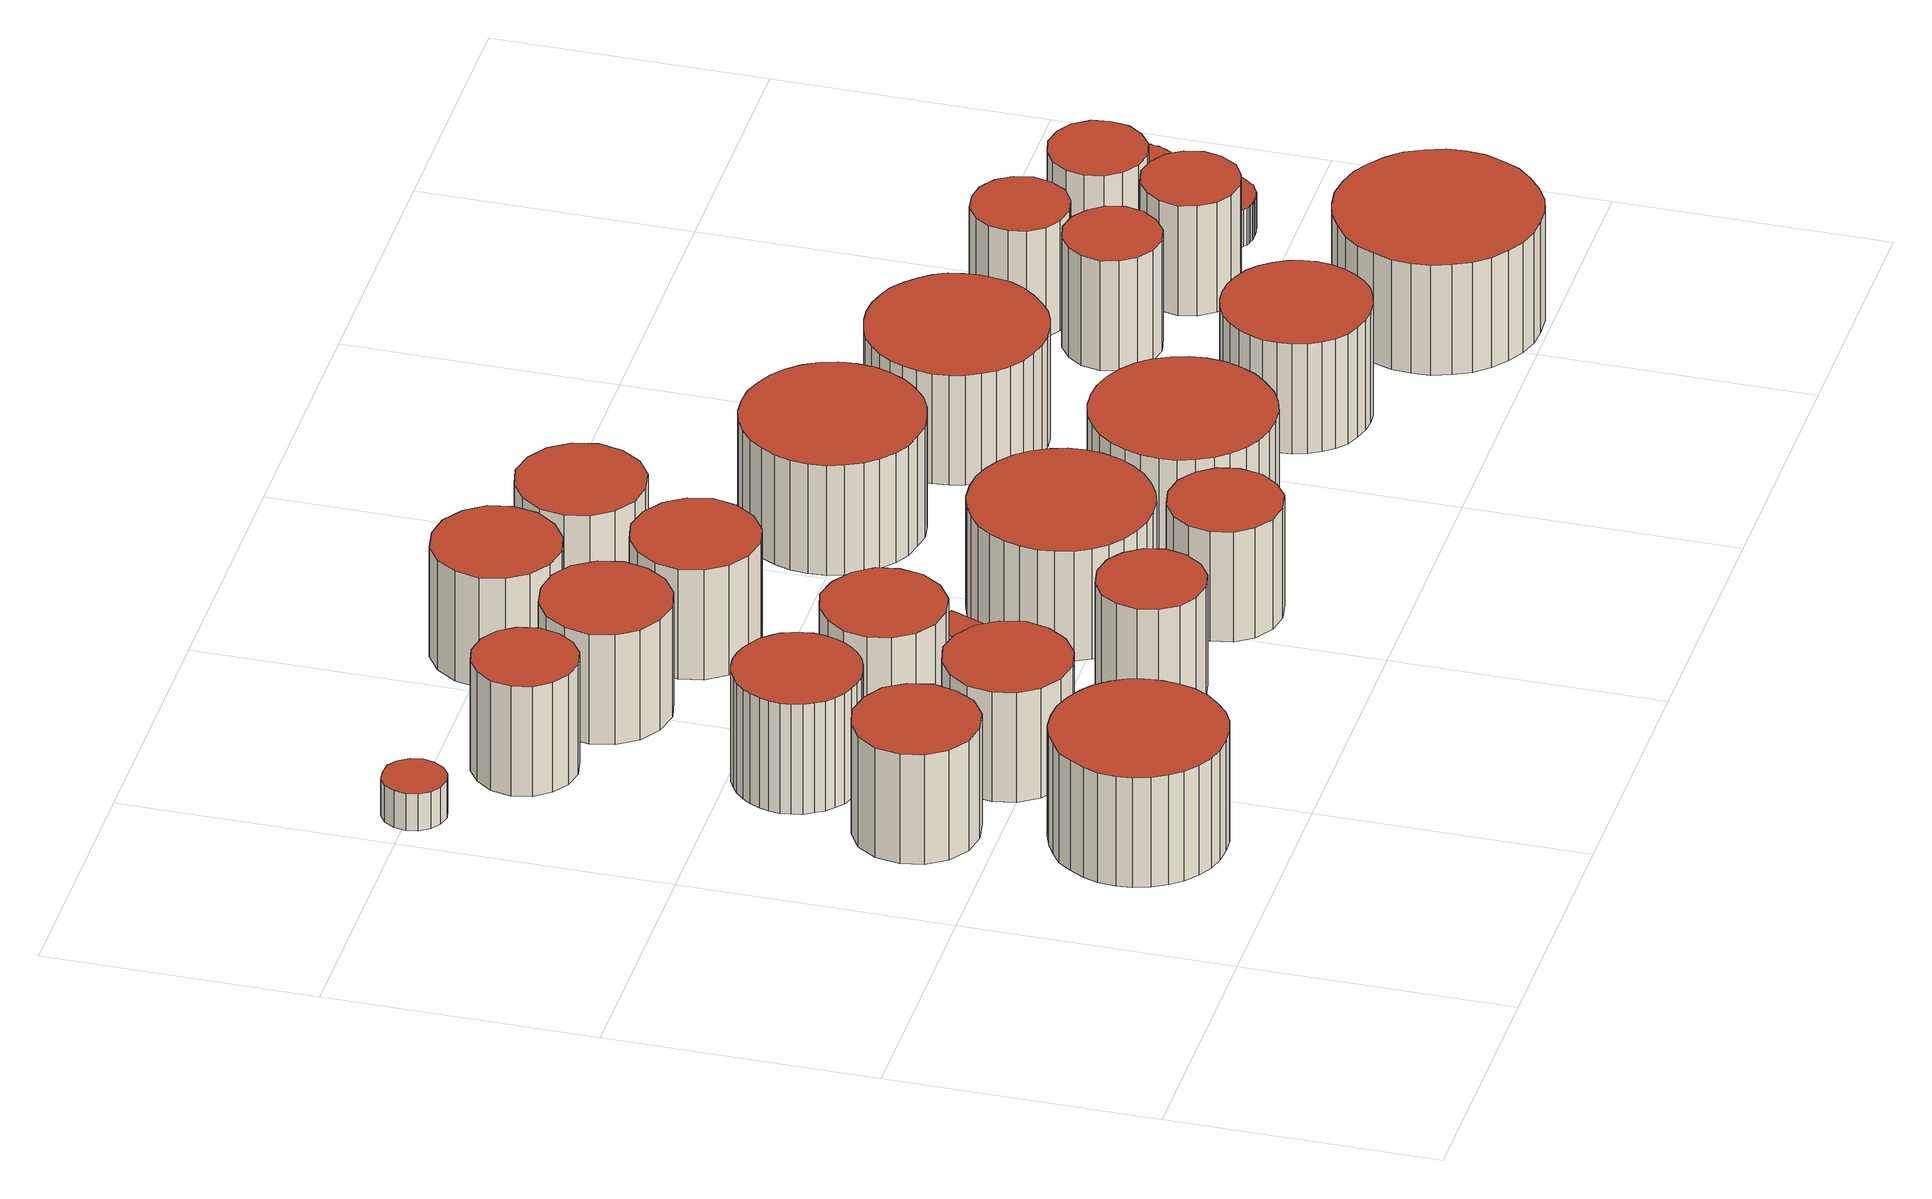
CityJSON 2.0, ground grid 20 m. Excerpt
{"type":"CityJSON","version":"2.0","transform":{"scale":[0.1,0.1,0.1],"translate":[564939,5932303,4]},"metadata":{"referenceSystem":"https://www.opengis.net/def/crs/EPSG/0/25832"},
"CityObjects":{
"building1":{"type":"Building","attributes":{"Gemeindeschluessel":"02000000","Geometrietyp2DReferenz":"3000","function":"51003_1205","roofType":"1000","measuredHeight":9},"geometry":[{"type":"MultiSurface","lod":"2","boundaries":[[[0,1,2,3,4,5,6,7,8,9,10,11,12,13,14,15,16,17,18,19,20,21,22,23,24,25,26,27,28,29,30,31]],[[32,33,34,35,36,37,38,39,40,41,42,43,44,45,46,47,48,49,50,51,52,53,54,55,56,57,58,59,60,61,62,63]],[[63,62,1,0]],[[62,61,2,1]],[[61,60,3,2]],[[60,59,4,3]],[[59,58,5,4]],[[58,57,6,5]],[[57,56,7,6]],[[56,55,8,7]],[[55,54,9,8]],[[54,53,10,9]],[[53,52,11,10]],[[52,51,12,11]],[[51,50,13,12]],[[50,49,14,13]],[[49,48,15,14]],[[48,47,16,15]],[[47,46,17,16]],[[46,45,18,17]],[[45,44,19,18]],[[44,43,20,19]],[[43,42,21,20]],[[42,41,22,21]],[[41,40,23,22]],[[40,39,24,23]],[[39,38,25,24]],[[38,37,26,25]],[[37,36,27,26]],[[36,35,28,27]],[[35,34,29,28]],[[34,33,30,29]],[[33,32,31,30]],[[32,63,0,31]]],"semantics":{"surfaces":[{"type":"GroundSurface"},{"type":"RoofSurface"},{"type":"WallSurface"}],"values":[0,1,2,2,2,2,2,2,2,2,2,2,2,2,2,2,2,2,2,2,2,2,2,2,2,2,2,2,2,2,2,2,2,2]}}]},
"building2":{"type":"Building","attributes":{"Gemeindeschluessel":"02000000","Geometrietyp2DReferenz":"3000","function":"51003_1205","roofType":"1000","measuredHeight":9},"geometry":[{"type":"MultiSurface","lod":"2","boundaries":[[[64,65,66,67,68,69,70,71,72,73,74,75,76,77,78,79]],[[80,81,82,83,84,85,86,87,88,89,90,91,92,93,94,95]],[[95,94,65,64]],[[94,93,66,65]],[[93,92,67,66]],[[92,91,68,67]],[[91,90,69,68]],[[90,89,70,69]],[[89,88,71,70]],[[88,87,72,71]],[[87,86,73,72]],[[86,85,74,73]],[[85,84,75,74]],[[84,83,76,75]],[[83,82,77,76]],[[82,81,78,77]],[[81,80,79,78]],[[80,95,64,79]]],"semantics":{"surfaces":[{"type":"GroundSurface"},{"type":"RoofSurface"},{"type":"WallSurface"}],"values":[0,1,2,2,2,2,2,2,2,2,2,2,2,2,2,2,2,2]}}]},
"building3":{"type":"Building","attributes":{"Gemeindeschluessel":"02000000","Geometrietyp2DReferenz":"3000","function":"51003_1205","roofType":"1000","measuredHeight":3},"geometry":[{"type":"MultiSurface","lod":"2","boundaries":[[[96,97,98,99,100,101,102,103,104,105,106,107,108,109,110,111]],[[112,113,114,115,116,117,118,119,120,121,122,123,124,125,126,127]],[[127,126,97,96]],[[126,125,98,97]],[[125,124,99,98]],[[124,123,100,99]],[[123,122,101,100]],[[122,121,102,101]],[[121,120,103,102]],[[120,119,104,103]],[[119,118,105,104]],[[118,117,106,105]],[[117,116,107,106]],[[116,115,108,107]],[[115,114,109,108]],[[114,113,110,109]],[[113,112,111,110]],[[112,127,96,111]]],"semantics":{"surfaces":[{"type":"GroundSurface"},{"type":"RoofSurface"},{"type":"WallSurface"}],"values":[0,1,2,2,2,2,2,2,2,2,2,2,2,2,2,2,2,2]}}]},
"building4":{"type":"Building","attributes":{"Gemeindeschluessel":"02000000","Geometrietyp2DReferenz":"3000","function":"51003_1205","roofType":"1000","measuredHeight":9},"geometry":[{"type":"MultiSurface","lod":"2","boundaries":[[[128,129,130,131,132,133,134,135,136,137,138,139,140,141,142,143,144,145,146,147,148,149,150,151,152,153,154,155,156,157,158,159,160,161,162,163]],[[164,165,166,167,168,169,170,171,172,173,174,175,176,177,178,179,180,181,182,183,184,185,186,187,188,189,190,191,192,193,194,195,196,197,198,199]],[[199,198,129,128]],[[198,197,130,129]],[[197,196,131,130]],[[196,195,132,131]],[[195,194,133,132]],[[194,193,134,133]],[[193,192,135,134]],[[192,191,136,135]],[[191,190,137,136]],[[190,189,138,137]],[[189,188,139,138]],[[188,187,140,139]],[[187,186,141,140]],[[186,185,142,141]],[[185,184,143,142]],[[184,183,144,143]],[[183,182,145,144]],[[182,181,146,145]],[[181,180,147,146]],[[180,179,148,147]],[[179,178,149,148]],[[178,177,150,149]],[[177,176,151,150]],[[176,175,152,151]],[[175,174,153,152]],[[174,173,154,153]],[[173,172,155,154]],[[172,171,156,155]],[[171,170,157,156]],[[170,169,158,157]],[[169,168,159,158]],[[168,167,160,159]],[[167,166,161,160]],[[166,165,162,161]],[[165,164,163,162]],[[164,199,128,163]]],"semantics":{"surfaces":[{"type":"GroundSurface"},{"type":"RoofSurface"},{"type":"WallSurface"}],"values":[0,1,2,2,2,2,2,2,2,2,2,2,2,2,2,2,2,2,2,2,2,2,2,2,2,2,2,2,2,2,2,2,2,2,2,2,2,2]}}]},
"building5":{"type":"Building","attributes":{"Gemeindeschluessel":"02000000","Geometrietyp2DReferenz":"3000","function":"51003_1205","roofType":"1000","measuredHeight":9},"geometry":[{"type":"MultiSurface","lod":"2","boundaries":[[[200,201,202,203,204,205,206,207,208,209,210,211,212,213,214,215]],[[216,217,218,219,220,221,222,223,224,225,226,227,228,229,230,231]],[[231,230,201,200]],[[230,229,202,201]],[[229,228,203,202]],[[228,227,204,203]],[[227,226,205,204]],[[226,225,206,205]],[[225,224,207,206]],[[224,223,208,207]],[[223,222,209,208]],[[222,221,210,209]],[[221,220,211,210]],[[220,219,212,211]],[[219,218,213,212]],[[218,217,214,213]],[[217,216,215,214]],[[216,231,200,215]]],"semantics":{"surfaces":[{"type":"GroundSurface"},{"type":"RoofSurface"},{"type":"WallSurface"}],"values":[0,1,2,2,2,2,2,2,2,2,2,2,2,2,2,2,2,2]}}]},
"building6":{"type":"Building","attributes":{"Gemeindeschluessel":"02000000","Geometrietyp2DReferenz":"3000","function":"51003_1205","roofType":"1000","measuredHeight":9},"geometry":[{"type":"MultiSurface","lod":"2","boundaries":[[[232,233,234,235,236,237,238,239,240,241,242,243,244,245,246,247]],[[248,249,250,251,252,253,254,255,256,257,258,259,260,261,262,263]],[[263,262,233,232]],[[262,261,234,233]],[[261,260,235,234]],[[260,259,236,235]],[[259,258,237,236]],[[258,257,238,237]],[[257,256,239,238]],[[256,255,240,239]],[[255,254,241,240]],[[254,253,242,241]],[[253,252,243,242]],[[252,251,244,243]],[[251,250,245,244]],[[250,249,246,245]],[[249,248,247,246]],[[248,263,232,247]]],"semantics":{"surfaces":[{"type":"GroundSurface"},{"type":"RoofSurface"},{"type":"WallSurface"}],"values":[0,1,2,2,2,2,2,2,2,2,2,2,2,2,2,2,2,2]}}]},
"building7":{"type":"Building","attributes":{"Gemeindeschluessel":"02000000","Geometrietyp2DReferenz":"3000","function":"51003_1205","roofType":"1000","measuredHeight":9},"geometry":[{"type":"MultiSurface","lod":"2","boundaries":[[[264,265,266,267,268,269,270,271,272,273,274,275,276,277,278,279]],[[280,281,282,283,284,285,286,287,288,289,290,291,292,293,294,295]],[[295,294,265,264]],[[294,293,266,265]],[[293,292,267,266]],[[292,291,268,267]],[[291,290,269,268]],[[290,289,270,269]],[[289,288,271,270]],[[288,287,272,271]],[[287,286,273,272]],[[286,285,274,273]],[[285,284,275,274]],[[284,283,276,275]],[[283,282,277,276]],[[282,281,278,277]],[[281,280,279,278]],[[280,295,264,279]]],"semantics":{"surfaces":[{"type":"GroundSurface"},{"type":"RoofSurface"},{"type":"WallSurface"}],"values":[0,1,2,2,2,2,2,2,2,2,2,2,2,2,2,2,2,2]}}]},
"building8":{"type":"Building","attributes":{"Gemeindeschluessel":"02000000","Geometrietyp2DReferenz":"3000","function":"51003_1205","roofType":"1000","measuredHeight":9},"geometry":[{"type":"MultiSurface","lod":"2","boundaries":[[[296,297,298,299,300,301,302,303,304,305,306,307,308,309,310,311]],[[312,313,314,315,316,317,318,319,320,321,322,323,324,325,326,327]],[[327,326,297,296]],[[326,325,298,297]],[[325,324,299,298]],[[324,323,300,299]],[[323,322,301,300]],[[322,321,302,301]],[[321,320,303,302]],[[320,319,304,303]],[[319,318,305,304]],[[318,317,306,305]],[[317,316,307,306]],[[316,315,308,307]],[[315,314,309,308]],[[314,313,310,309]],[[313,312,311,310]],[[312,327,296,311]]],"semantics":{"surfaces":[{"type":"GroundSurface"},{"type":"RoofSurface"},{"type":"WallSurface"}],"values":[0,1,2,2,2,2,2,2,2,2,2,2,2,2,2,2,2,2]}}]},
"building9":{"type":"Building","attributes":{"Gemeindeschluessel":"02000000","Geometrietyp2DReferenz":"3000","function":"51003_1205","roofType":"1000","measuredHeight":9},"geometry":[{"type":"MultiSurface","lod":"2","boundaries":[[[328,329,330,331,332,333,334,335,336,337,338,339,340,341,342,343]],[[344,345,346,347,348,349,350,351,352,353,354,355,356,357,358,359]],[[359,358,329,328]],[[358,357,330,329]],[[357,356,331,330]],[[356,355,332,331]],[[355,354,333,332]],[[354,353,334,333]],[[353,352,335,334]],[[352,351,336,335]],[[351,350,337,336]],[[350,349,338,337]],[[349,348,339,338]],[[348,347,340,339]],[[347,346,341,340]],[[346,345,342,341]],[[345,344,343,342]],[[344,359,328,343]]],"semantics":{"surfaces":[{"type":"GroundSurface"},{"type":"RoofSurface"},{"type":"WallSurface"}],"values":[0,1,2,2,2,2,2,2,2,2,2,2,2,2,2,2,2,2]}}]},
"building10":{"type":"Building","attributes":{"Gemeindeschluessel":"02000000","Geometrietyp2DReferenz":"3000","function":"31001_2100","roofType":"1000","measuredHeight":3,"storeysAboveGround":1},"geometry":[{"type":"MultiSurface","lod":"2","boundaries":[[[360,361,362,363]],[[364,365,366,367]],[[367,366,361,360]],[[366,365,362,361]],[[365,364,363,362]],[[364,367,360,363]]],"semantics":{"surfaces":[{"type":"GroundSurface"},{"type":"RoofSurface"},{"type":"WallSurface"}],"values":[0,1,2,2,2,2]}}]},
"building11":{"type":"Building","attributes":{"Gemeindeschluessel":"02000000","Geometrietyp2DReferenz":"3000","function":"51003_1205","roofType":"1000","measuredHeight":9},"geometry":[{"type":"MultiSurface","lod":"2","boundaries":[[[368,369,370,371,372,373,374,375,376,377,378,379,380,381,382,383]],[[384,385,386,387,388,389,390,391,392,393,394,395,396,397,398,399]],[[399,398,369,368]],[[398,397,370,369]],[[397,396,371,370]],[[396,395,372,371]],[[395,394,373,372]],[[394,393,374,373]],[[393,392,375,374]],[[392,391,376,375]],[[391,390,377,376]],[[390,389,378,377]],[[389,388,379,378]],[[388,387,380,379]],[[387,386,381,380]],[[386,385,382,381]],[[385,384,383,382]],[[384,399,368,383]]],"semantics":{"surfaces":[{"type":"GroundSurface"},{"type":"RoofSurface"},{"type":"WallSurface"}],"values":[0,1,2,2,2,2,2,2,2,2,2,2,2,2,2,2,2,2]}}]},
"building12":{"type":"Building","attributes":{"Gemeindeschluessel":"02000000","Geometrietyp2DReferenz":"3000","function":"51003_1205","roofType":"1000","measuredHeight":9},"geometry":[{"type":"MultiSurface","lod":"2","boundaries":[[[400,401,402,403,404,405,406,407,408,409,410,411,412,413,414,415]],[[416,417,418,419,420,421,422,423,424,425,426,427,428,429,430,431]],[[431,430,401,400]],[[430,429,402,401]],[[429,428,403,402]],[[428,427,404,403]],[[427,426,405,404]],[[426,425,406,405]],[[425,424,407,406]],[[424,423,408,407]],[[423,422,409,408]],[[422,421,410,409]],[[421,420,411,410]],[[420,419,412,411]],[[419,418,413,412]],[[418,417,414,413]],[[417,416,415,414]],[[416,431,400,415]]],"semantics":{"surfaces":[{"type":"GroundSurface"},{"type":"RoofSurface"},{"type":"WallSurface"}],"values":[0,1,2,2,2,2,2,2,2,2,2,2,2,2,2,2,2,2]}}]},
"building13":{"type":"Building","attributes":{"Gemeindeschluessel":"02000000","Geometrietyp2DReferenz":"3000","function":"51003_1205","roofType":"1000","measuredHeight":9},"geometry":[{"type":"MultiSurface","lod":"2","boundaries":[[[432,433,434,435,436,437,438,439,440,441,442,443,444,445,446,447]],[[448,449,450,451,452,453,454,455,456,457,458,459,460,461,462,463]],[[463,462,433,432]],[[462,461,434,433]],[[461,460,435,434]],[[460,459,436,435]],[[459,458,437,436]],[[458,457,438,437]],[[457,456,439,438]],[[456,455,440,439]],[[455,454,441,440]],[[454,453,442,441]],[[453,452,443,442]],[[452,451,444,443]],[[451,450,445,444]],[[450,449,446,445]],[[449,448,447,446]],[[448,463,432,447]]],"semantics":{"surfaces":[{"type":"GroundSurface"},{"type":"RoofSurface"},{"type":"WallSurface"}],"values":[0,1,2,2,2,2,2,2,2,2,2,2,2,2,2,2,2,2]}}]},
"building14":{"type":"Building","attributes":{"Gemeindeschluessel":"02000000","Geometrietyp2DReferenz":"3000","function":"51003_1205","roofType":"1000","measuredHeight":9},"geometry":[{"type":"MultiSurface","lod":"2","boundaries":[[[464,465,466,467,468,469,470,471,472,473,474,475,476,477,478,479,480,481,482,483,484,485,486,487,488,489,490,491,492,493,494,495]],[[496,497,498,499,500,501,502,503,504,505,506,507,508,509,510,511,512,513,514,515,516,517,518,519,520,521,522,523,524,525,526,527]],[[527,526,465,464]],[[526,525,466,465]],[[525,524,467,466]],[[524,523,468,467]],[[523,522,469,468]],[[522,521,470,469]],[[521,520,471,470]],[[520,519,472,471]],[[519,518,473,472]],[[518,517,474,473]],[[517,516,475,474]],[[516,515,476,475]],[[515,514,477,476]],[[514,513,478,477]],[[513,512,479,478]],[[512,511,480,479]],[[511,510,481,480]],[[510,509,482,481]],[[509,508,483,482]],[[508,507,484,483]],[[507,506,485,484]],[[506,505,486,485]],[[505,504,487,486]],[[504,503,488,487]],[[503,502,489,488]],[[502,501,490,489]],[[501,500,491,490]],[[500,499,492,491]],[[499,498,493,492]],[[498,497,494,493]],[[497,496,495,494]],[[496,527,464,495]]],"semantics":{"surfaces":[{"type":"GroundSurface"},{"type":"RoofSurface"},{"type":"WallSurface"}],"values":[0,1,2,2,2,2,2,2,2,2,2,2,2,2,2,2,2,2,2,2,2,2,2,2,2,2,2,2,2,2,2,2,2,2]}}]},
"building15":{"type":"Building","attributes":{"Gemeindeschluessel":"02000000","Geometrietyp2DReferenz":"3000","function":"51003_1205","roofType":"1000","measuredHeight":9},"geometry":[{"type":"MultiSurface","lod":"2","boundaries":[[[528,529,530,531,532,533,534,535,536,537,538,539,540,541,542,543]],[[544,545,546,547,548,549,550,551,552,553,554,555,556,557,558,559]],[[559,558,529,528]],[[558,557,530,529]],[[557,556,531,530]],[[556,555,532,531]],[[555,554,533,532]],[[554,553,534,533]],[[553,552,535,534]],[[552,551,536,535]],[[551,550,537,536]],[[550,549,538,537]],[[549,548,539,538]],[[548,547,540,539]],[[547,546,541,540]],[[546,545,542,541]],[[545,544,543,542]],[[544,559,528,543]]],"semantics":{"surfaces":[{"type":"GroundSurface"},{"type":"RoofSurface"},{"type":"WallSurface"}],"values":[0,1,2,2,2,2,2,2,2,2,2,2,2,2,2,2,2,2]}}]},
"building16":{"type":"Building","attributes":{"Gemeindeschluessel":"02000000","Geometrietyp2DReferenz":"3000","function":"51003_1205","roofType":"1000","measuredHeight":9},"geometry":[{"type":"MultiSurface","lod":"2","boundaries":[[[560,561,562,563,564,565,566,567,568,569,570,571,572,573,574,575,576,577,578,579,580,581,582,583,584,585,586,587,588,589,590,591]],[[592,593,594,595,596,597,598,599,600,601,602,603,604,605,606,607,608,609,610,611,612,613,614,615,616,617,618,619,620,621,622,623]],[[623,622,561,560]],[[622,621,562,561]],[[621,620,563,562]],[[620,619,564,563]],[[619,618,565,564]],[[618,617,566,565]],[[617,616,567,566]],[[616,615,568,567]],[[615,614,569,568]],[[614,613,570,569]],[[613,612,571,570]],[[612,611,572,571]],[[611,610,573,572]],[[610,609,574,573]],[[609,608,575,574]],[[608,607,576,575]],[[607,606,577,576]],[[606,605,578,577]],[[605,604,579,578]],[[604,603,580,579]],[[603,602,581,580]],[[602,601,582,581]],[[601,600,583,582]],[[600,599,584,583]],[[599,598,585,584]],[[598,597,586,585]],[[597,596,587,586]],[[596,595,588,587]],[[595,594,589,588]],[[594,593,590,589]],[[593,592,591,590]],[[592,623,560,591]]],"semantics":{"surfaces":[{"type":"GroundSurface"},{"type":"RoofSurface"},{"type":"WallSurface"}],"values":[0,1,2,2,2,2,2,2,2,2,2,2,2,2,2,2,2,2,2,2,2,2,2,2,2,2,2,2,2,2,2,2,2,2]}}]},
"building17":{"type":"Building","attributes":{"Gemeindeschluessel":"02000000","Geometrietyp2DReferenz":"3000","function":"51003_1205","roofType":"1000","measuredHeight":9},"geometry":[{"type":"MultiSurface","lod":"2","boundaries":[[[624,625,626,627,628,629,630,631,632,633,634,635,636,637,638,639,640,641,642,643,644,645,646,647,648,649,650,651,652,653,654,655]],[[656,657,658,659,660,661,662,663,664,665,666,667,668,669,670,671,672,673,674,675,676,677,678,679,680,681,682,683,684,685,686,687]],[[687,686,625,624]],[[686,685,626,625]],[[685,684,627,626]],[[684,683,628,627]],[[683,682,629,628]],[[682,681,630,629]],[[681,680,631,630]],[[680,679,632,631]],[[679,678,633,632]],[[678,677,634,633]],[[677,676,635,634]],[[676,675,636,635]],[[675,674,637,636]],[[674,673,638,637]],[[673,672,639,638]],[[672,671,640,639]],[[671,670,641,640]],[[670,669,642,641]],[[669,668,643,642]],[[668,667,644,643]],[[667,666,645,644]],[[666,665,646,645]],[[665,664,647,646]],[[664,663,648,647]],[[663,662,649,648]],[[662,661,650,649]],[[661,660,651,650]],[[660,659,652,651]],[[659,658,653,652]],[[658,657,654,653]],[[657,656,655,654]],[[656,687,624,655]]],"semantics":{"surfaces":[{"type":"GroundSurface"},{"type":"RoofSurface"},{"type":"WallSurface"}],"values":[0,1,2,2,2,2,2,2,2,2,2,2,2,2,2,2,2,2,2,2,2,2,2,2,2,2,2,2,2,2,2,2,2,2]}}]},
"building18":{"type":"Building","attributes":{"Gemeindeschluessel":"02000000","Geometrietyp2DReferenz":"3000","function":"51003_1205","roofType":"1000","measuredHeight":9},"geometry":[{"type":"MultiSurface","lod":"2","boundaries":[[[688,689,690,691,692,693,694,695,696,697,698,699,700,701,702,703,704,705,706,707,708,709,710,711,712,713,714,715,716,717,718,719,720,721,722,723]],[[724,725,726,727,728,729,730,731,732,733,734,735,736,737,738,739,740,741,742,743,744,745,746,747,748,749,750,751,752,753,754,755,756,757,758,759]],[[759,758,689,688]],[[758,757,690,689]],[[757,756,691,690]],[[756,755,692,691]],[[755,754,693,692]],[[754,753,694,693]],[[753,752,695,694]],[[752,751,696,695]],[[751,750,697,696]],[[750,749,698,697]],[[749,748,699,698]],[[748,747,700,699]],[[747,746,701,700]],[[746,745,702,701]],[[745,744,703,702]],[[744,743,704,703]],[[743,742,705,704]],[[742,741,706,705]],[[741,740,707,706]],[[740,739,708,707]],[[739,738,709,708]],[[738,737,710,709]],[[737,736,711,710]],[[736,735,712,711]],[[735,734,713,712]],[[734,733,714,713]],[[733,732,715,714]],[[732,731,716,715]],[[731,730,717,716]],[[730,729,718,717]],[[729,728,719,718]],[[728,727,720,719]],[[727,726,721,720]],[[726,725,722,721]],[[725,724,723,722]],[[724,759,688,723]]],"semantics":{"surfaces":[{"type":"GroundSurface"},{"type":"RoofSurface"},{"type":"WallSurface"}],"values":[0,1,2,2,2,2,2,2,2,2,2,2,2,2,2,2,2,2,2,2,2,2,2,2,2,2,2,2,2,2,2,2,2,2,2,2,2,2]}}]},
"building19":{"type":"Building","attributes":{"Gemeindeschluessel":"02000000","Geometrietyp2DReferenz":"3000","function":"51003_1205","roofType":"1000","measuredHeight":9},"geometry":[{"type":"MultiSurface","lod":"2","boundaries":[[[760,761,762,763,764,765,766,767,768,769,770,771,772,773,774,775,776,777,778,779,780,781,782,783,784,785,786,787,788,789,790,791]],[[792,793,794,795,796,797,798,799,800,801,802,803,804,805,806,807,808,809,810,811,812,813,814,815,816,817,818,819,820,821,822,823]],[[823,822,761,760]],[[822,821,762,761]],[[821,820,763,762]],[[820,819,764,763]],[[819,818,765,764]],[[818,817,766,765]],[[817,816,767,766]],[[816,815,768,767]],[[815,814,769,768]],[[814,813,770,769]],[[813,812,771,770]],[[812,811,772,771]],[[811,810,773,772]],[[810,809,774,773]],[[809,808,775,774]],[[808,807,776,775]],[[807,806,777,776]],[[806,805,778,777]],[[805,804,779,778]],[[804,803,780,779]],[[803,802,781,780]],[[802,801,782,781]],[[801,800,783,782]],[[800,799,784,783]],[[799,798,785,784]],[[798,797,786,785]],[[797,796,787,786]],[[796,795,788,787]],[[795,794,789,788]],[[794,793,790,789]],[[793,792,791,790]],[[792,823,760,791]]],"semantics":{"surfaces":[{"type":"GroundSurface"},{"type":"RoofSurface"},{"type":"WallSurface"}],"values":[0,1,2,2,2,2,2,2,2,2,2,2,2,2,2,2,2,2,2,2,2,2,2,2,2,2,2,2,2,2,2,2,2,2]}}]},
"building20":{"type":"Building","attributes":{"Gemeindeschluessel":"02000000","Geometrietyp2DReferenz":"3000","function":"51003_1205","roofType":"1000","measuredHeight":9},"geometry":[{"type":"MultiSurface","lod":"2","boundaries":[[[824,825,826,827,828,829,830,831,832,833,834,835,836,837,838,839]],[[840,841,842,843,844,845,846,847,848,849,850,851,852,853,854,855]],[[855,854,825,824]],[[854,853,826,825]],[[853,852,827,826]],[[852,851,828,827]],[[851,850,829,828]],[[850,849,830,829]],[[849,848,831,830]],[[848,847,832,831]],[[847,846,833,832]],[[846,845,834,833]],[[845,844,835,834]],[[844,843,836,835]],[[843,842,837,836]],[[842,841,838,837]],[[841,840,839,838]],[[840,855,824,839]]],"semantics":{"surfaces":[{"type":"GroundSurface"},{"type":"RoofSurface"},{"type":"WallSurface"}],"values":[0,1,2,2,2,2,2,2,2,2,2,2,2,2,2,2,2,2]}}]},
"building21":{"type":"Building","attributes":{"Gemeindeschluessel":"02000000","Geometrietyp2DReferenz":"3000","function":"51003_1205","roofType":"1000","measuredHeight":9},"geometry":[{"type":"MultiSurface","lod":"2","boundaries":[[[856,857,858,859,860,861,862,863,864,865,866,867,868,869,870,871,872,873,874,875,876,877,878,879,880,881,882,883,884,885,886,887]],[[888,889,890,891,892,893,894,895,896,897,898,899,900,901,902,903,904,905,906,907,908,909,910,911,912,913,914,915,916,917,918,919]],[[919,918,857,856]],[[918,917,858,857]],[[917,916,859,858]],[[916,915,860,859]],[[915,914,861,860]],[[914,913,862,861]],[[913,912,863,862]],[[912,911,864,863]],[[911,910,865,864]],[[910,909,866,865]],[[909,908,867,866]],[[908,907,868,867]],[[907,906,869,868]],[[906,905,870,869]],[[905,904,871,870]],[[904,903,872,871]],[[903,902,873,872]],[[902,901,874,873]],[[901,900,875,874]],[[900,899,876,875]],[[899,898,877,876]],[[898,897,878,877]],[[897,896,879,878]],[[896,895,880,879]],[[895,894,881,880]],[[894,893,882,881]],[[893,892,883,882]],[[892,891,884,883]],[[891,890,885,884]],[[890,889,886,885]],[[889,888,887,886]],[[888,919,856,887]]],"semantics":{"surfaces":[{"type":"GroundSurface"},{"type":"RoofSurface"},{"type":"WallSurface"}],"values":[0,1,2,2,2,2,2,2,2,2,2,2,2,2,2,2,2,2,2,2,2,2,2,2,2,2,2,2,2,2,2,2,2,2]}}]},
"building22":{"type":"Building","attributes":{"Gemeindeschluessel":"02000000","Geometrietyp2DReferenz":"3000","function":"51003_1205","roofType":"1000","measuredHeight":9},"geometry":[{"type":"MultiSurface","lod":"2","boundaries":[[[920,921,922,923,924,925,926,927,928,929,930,931,932,933,934,935]],[[936,937,938,939,940,941,942,943,944,945,946,947,948,949,950,951]],[[951,950,921,920]],[[950,949,922,921]],[[949,948,923,922]],[[948,947,924,923]],[[947,946,925,924]],[[946,945,926,925]],[[945,944,927,926]],[[944,943,928,927]],[[943,942,929,928]],[[942,941,930,929]],[[941,940,931,930]],[[940,939,932,931]],[[939,938,933,932]],[[938,937,934,933]],[[937,936,935,934]],[[936,951,920,935]]],"semantics":{"surfaces":[{"type":"GroundSurface"},{"type":"RoofSurface"},{"type":"WallSurface"}],"values":[0,1,2,2,2,2,2,2,2,2,2,2,2,2,2,2,2,2]}}]},
"building23":{"type":"Building","attributes":{"Gemeindeschluessel":"02000000","Geometrietyp2DReferenz":"3000","function":"51003_1205","roofType":"1000","measuredHeight":9},"geometry":[{"type":"MultiSurface","lod":"2","boundaries":[[[952,953,954,955,956,957,958,959,960,961,962,963,964,965,966,967]],[[968,969,970,971,972,973,974,975,976,977,978,979,980,981,982,983]],[[983,982,953,952]],[[982,981,954,953]],[[981,980,955,954]],[[980,979,956,955]],[[979,978,957,956]],[[978,977,958,957]],[[977,976,959,958]],[[976,975,960,959]],[[975,974,961,960]],[[974,973,962,961]],[[973,972,963,962]],[[972,971,964,963]],[[971,970,965,964]],[[970,969,966,965]],[[969,968,967,966]],[[968,983,952,967]]],"semantics":{"surfaces":[{"type":"GroundSurface"},{"type":"RoofSurface"},{"type":"WallSurface"}],"values":[0,1,2,2,2,2,2,2,2,2,2,2,2,2,2,2,2,2]}}]},
"building24":{"type":"Building","attributes":{"Gemeindeschluessel":"02000000","Geometrietyp2DReferenz":"3000","function":"51003_1205","roofType":"1000","measuredHeight":9},"geometry":[{"type":"MultiSurface","lod":"2","boundaries":[[[984,985,986,987,988,989,990,991,992,993,994,995,996,997,998,999]],[[1000,1001,1002,1003,1004,1005,1006,1007,1008,1009,1010,1011,1012,1013,1014,1015]],[[1015,1014,985,984]],[[1014,1013,986,985]],[[1013,1012,987,986]],[[1012,1011,988,987]],[[1011,1010,989,988]],[[1010,1009,990,989]],[[1009,1008,991,990]],[[1008,1007,992,991]],[[1007,1006,993,992]],[[1006,1005,994,993]],[[1005,1004,995,994]],[[1004,1003,996,995]],[[1003,1002,997,996]],[[1002,1001,998,997]],[[1001,1000,999,998]],[[1000,1015,984,999]]],"semantics":{"surfaces":[{"type":"GroundSurface"},{"type":"RoofSurface"},{"type":"WallSurface"}],"values":[0,1,2,2,2,2,2,2,2,2,2,2,2,2,2,2,2,2]}}]},
"building25":{"type":"Building","attributes":{"Gemeindeschluessel":"02000000","Geometrietyp2DReferenz":"3000","function":"51003_1205","roofType":"1000","measuredHeight":3},"geometry":[{"type":"MultiSurface","lod":"2","boundaries":[[[1016,1017,1018,1019,1020,1021,1022,1023,1024,1025,1026,1027,1028,1029,1030,1031,1032,1033,1034,1035,1036,1037,1038,1039,1040,1041,1042,1043,1044,1045,1046,1047,1048,1049,1050,1051,1052,1053,1054,1055,1056,1057,1058,1059,1060,1061,1062,1063,1064,1065,1066,1067,1068,1069,1070,1071,1072,1073,1074,1075,1076,1077,1078,1079,1080,1081,1082,1083,1084,1085,1086,1087]],[[1088,1089,1090,1091,1092,1093,1094,1095,1096,1097,1098,1099,1100,1101,1102,1103,1104,1105,1106,1107,1108,1109,1110,1111,1112,1113,1114,1115,1116,1117,1118,1119,1120,1121,1122,1123,1124,1125,1126,1127,1128,1129,1130,1131,1132,1133,1134,1135,1136,1137,1138,1139,1140,1141,1142,1143,1144,1145,1146,1147,1148,1149,1150,1151,1152,1153,1154,1155,1156,1157,1158,1159]],[[1159,1158,1017,1016]],[[1158,1157,1018,1017]],[[1157,1156,1019,1018]],[[1156,1155,1020,1019]],[[1155,1154,1021,1020]],[[1154,1153,1022,1021]],[[1153,1152,1023,1022]],[[1152,1151,1024,1023]],[[1151,1150,1025,1024]],[[1150,1149,1026,1025]],[[1149,1148,1027,1026]],[[1148,1147,1028,1027]],[[1147,1146,1029,1028]],[[1146,1145,1030,1029]],[[1145,1144,1031,1030]],[[1144,1143,1032,1031]],[[1143,1142,1033,1032]],[[1142,1141,1034,1033]],[[1141,1140,1035,1034]],[[1140,1139,1036,1035]],[[1139,1138,1037,1036]],[[1138,1137,1038,1037]],[[1137,1136,1039,1038]],[[1136,1135,1040,1039]],[[1135,1134,1041,1040]],[[1134,1133,1042,1041]],[[1133,1132,1043,1042]],[[1132,1131,1044,1043]],[[1131,1130,1045,1044]],[[1130,1129,1046,1045]],[[1129,1128,1047,1046]],[[1128,1127,1048,1047]],[[1127,1126,1049,1048]],[[1126,1125,1050,1049]],[[1125,1124,1051,1050]],[[1124,1123,1052,1051]],[[1123,1122,1053,1052]],[[1122,1121,1054,1053]],[[1121,1120,1055,1054]],[[1120,1119,1056,1055]],[[1119,1118,1057,1056]],[[1118,1117,1058,1057]],[[1117,1116,1059,1058]],[[1116,1115,1060,1059]],[[1115,1114,1061,1060]],[[1114,1113,1062,1061]],[[1113,1112,1063,1062]],[[1112,1111,1064,1063]],[[1111,1110,1065,1064]],[[1110,1109,1066,1065]],[[1109,1108,1067,1066]],[[1108,1107,1068,1067]],[[1107,1106,1069,1068]],[[1106,1105,1070,1069]],[[1105,1104,1071,1070]],[[1104,1103,1072,1071]],[[1103,1102,1073,1072]],[[1102,1101,1074,1073]],[[1101,1100,1075,1074]],[[1100,1099,1076,1075]],[[1099,1098,1077,1076]],[[1098,1097,1078,1077]],[[1097,1096,1079,1078]],[[1096,1095,1080,1079]],[[1095,1094,1081,1080]],[[1094,1093,1082,1081]],[[1093,1092,1083,1082]],[[1092,1091,1084,1083]],[[1091,1090,1085,1084]],[[1090,1089,1086,1085]],[[1089,1088,1087,1086]],[[1088,1159,1016,1087]]],"semantics":{"surfaces":[{"type":"GroundSurface"},{"type":"RoofSurface"},{"type":"WallSurface"}],"values":[0,1,2,2,2,2,2,2,2,2,2,2,2,2,2,2,2,2,2,2,2,2,2,2,2,2,2,2,2,2,2,2,2,2,2,2,2,2,2,2,2,2,2,2,2,2,2,2,2,2,2,2,2,2,2,2,2,2,2,2,2,2,2,2,2,2,2,2,2,2,2,2,2,2]}}]},
"building26":{"type":"Building","attributes":{"Gemeindeschluessel":"02000000","Geometrietyp2DReferenz":"3000","function":"51003_1205","roofType":"1000","measuredHeight":3},"geometry":[{"type":"MultiSurface","lod":"2","boundaries":[[[1160,1161,1162,1163,1164,1165,1166,1167,1168,1169,1170,1171,1172,1173,1174,1175,1176,1177,1178,1179,1180,1181,1182,1183,1184,1185,1186,1187,1188,1189,1190,1191,1192,1193,1194,1195,1196,1197,1198,1199,1200,1201,1202,1203,1204,1205,1206,1207,1208,1209,1210,1211,1212,1213,1214,1215,1216,1217,1218,1219,1220,1221,1222,1223,1224,1225,1226,1227,1228,1229,1230,1231]],[[1232,1233,1234,1235,1236,1237,1238,1239,1240,1241,1242,1243,1244,1245,1246,1247,1248,1249,1250,1251,1252,1253,1254,1255,1256,1257,1258,1259,1260,1261,1262,1263,1264,1265,1266,1267,1268,1269,1270,1271,1272,1273,1274,1275,1276,1277,1278,1279,1280,1281,1282,1283,1284,1285,1286,1287,1288,1289,1290,1291,1292,1293,1294,1295,1296,1297,1298,1299,1300,1301,1302,1303]],[[1303,1302,1161,1160]],[[1302,1301,1162,1161]],[[1301,1300,1163,1162]],[[1300,1299,1164,1163]],[[1299,1298,1165,1164]],[[1298,1297,1166,1165]],[[1297,1296,1167,1166]],[[1296,1295,1168,1167]],[[1295,1294,1169,1168]],[[1294,1293,1170,1169]],[[1293,1292,1171,1170]],[[1292,1291,1172,1171]],[[1291,1290,1173,1172]],[[1290,1289,1174,1173]],[[1289,1288,1175,1174]],[[1288,1287,1176,1175]],[[1287,1286,1177,1176]],[[1286,1285,1178,1177]],[[1285,1284,1179,1178]],[[1284,1283,1180,1179]],[[1283,1282,1181,1180]],[[1282,1281,1182,1181]],[[1281,1280,1183,1182]],[[1280,1279,1184,1183]],[[1279,1278,1185,1184]],[[1278,1277,1186,1185]],[[1277,1276,1187,1186]],[[1276,1275,1188,1187]],[[1275,1274,1189,1188]],[[1274,1273,1190,1189]],[[1273,1272,1191,1190]],[[1272,1271,1192,1191]],[[1271,1270,1193,1192]],[[1270,1269,1194,1193]],[[1269,1268,1195,1194]],[[1268,1267,1196,1195]],[[1267,1266,1197,1196]],[[1266,1265,1198,1197]],[[1265,1264,1199,1198]],[[1264,1263,1200,1199]],[[1263,1262,1201,1200]],[[1262,1261,1202,1201]],[[1261,1260,1203,1202]],[[1260,1259,1204,1203]],[[1259,1258,1205,1204]],[[1258,1257,1206,1205]],[[1257,1256,1207,1206]],[[1256,1255,1208,1207]],[[1255,1254,1209,1208]],[[1254,1253,1210,1209]],[[1253,1252,1211,1210]],[[1252,1251,1212,1211]],[[1251,1250,1213,1212]],[[1250,1249,1214,1213]],[[1249,1248,1215,1214]],[[1248,1247,1216,1215]],[[1247,1246,1217,1216]],[[1246,1245,1218,1217]],[[1245,1244,1219,1218]],[[1244,1243,1220,1219]],[[1243,1242,1221,1220]],[[1242,1241,1222,1221]],[[1241,1240,1223,1222]],[[1240,1239,1224,1223]],[[1239,1238,1225,1224]],[[1238,1237,1226,1225]],[[1237,1236,1227,1226]],[[1236,1235,1228,1227]],[[1235,1234,1229,1228]],[[1234,1233,1230,1229]],[[1233,1232,1231,1230]],[[1232,1303,1160,1231]]],"semantics":{"surfaces":[{"type":"GroundSurface"},{"type":"RoofSurface"},{"type":"WallSurface"}],"values":[0,1,2,2,2,2,2,2,2,2,2,2,2,2,2,2,2,2,2,2,2,2,2,2,2,2,2,2,2,2,2,2,2,2,2,2,2,2,2,2,2,2,2,2,2,2,2,2,2,2,2,2,2,2,2,2,2,2,2,2,2,2,2,2,2,2,2,2,2,2,2,2,2,2]}}]}
},
"vertices":[
[58,102,16],[59,115,16],[63,126,16],[69,137,16],[76,147,16],[86,154,16],[97,160,16],[108,164,16],[121,165,16],[133,164,16],[145,160,16],[156,154,16],[165,147,16],[173,137,16],[179,126,16],[182,115,16],[183,102,16],[182,90,16],[179,78,16],[173,67,16],[165,58,16],[156,50,16],[145,44,16],[133,41,16],[121,40,16],[108,41,16],[97,44,16],[86,50,16],[76,58,16],[69,67,16],[63,78,16],[59,90,16],[59,90,106],[63,78,106],[69,67,106],[76,58,106],[86,50,106],[97,44,106],[108,41,106],[121,40,106],[133,41,106],[145,44,106],[156,50,106],[165,58,106],[173,67,106],[179,78,106],[182,90,106],[183,102,106],[182,115,106],[179,126,106],[173,137,106],[165,147,106],[156,154,106],[145,160,106],[133,164,106],[121,165,106],[108,164,106],[97,160,106],[86,154,106],[76,147,106],[69,137,106],[63,126,106],[59,115,106],[58,102,106],
[47,253,16],[50,271,16],[60,286,16],[75,295,16],[92,299,16],[110,295,16],[125,286,16],[134,271,16],[138,253,16],[134,236,16],[125,221,16],[110,211,16],[92,208,16],[75,211,16],[60,221,16],[50,236,16],[50,236,106],[60,221,106],[75,211,106],[92,208,106],[110,211,106],[125,221,106],[134,236,106],[138,253,106],[134,271,106],[125,286,106],[110,295,106],[92,299,106],[75,295,106],[60,286,106],[50,271,106],[47,253,106],
[24,615,15],[33,614,15],[40,609,15],[45,601,15],[47,592,15],[45,584,15],[40,576,15],[33,571,15],[24,569,15],[15,571,15],[8,576,15],[3,584,15],[1,592,15],[3,601,15],[8,609,15],[15,614,15],[15,614,45],[8,609,45],[3,601,45],[1,592,45],[3,584,45],[8,576,45],[15,571,45],[24,569,45],[33,571,45],[40,576,45],[45,584,45],[47,592,45],[45,601,45],[40,609,45],[33,614,45],[24,615,45],
[87,349,16],[88,357,16],[90,364,16],[94,372,16],[98,378,16],[104,384,16],[110,388,16],[118,392,16],[125,394,16],[133,395,16],[141,394,16],[149,392,16],[156,388,16],[163,384,16],[168,378,16],[173,372,16],[176,364,16],[178,357,16],[179,349,16],[178,341,16],[176,333,16],[173,326,16],[168,319,16],[163,314,16],[156,309,16],[149,306,16],[141,304,16],[133,303,16],[125,304,16],[118,306,16],[110,309,16],[104,314,16],[98,319,16],[94,326,16],[90,333,16],[88,341,16],[88,341,106],[90,333,106],[94,326,106],[98,319,106],[104,314,106],[110,309,106],[118,306,106],[125,304,106],[133,303,106],[141,304,106],[149,306,106],[156,309,106],[163,314,106],[168,319,106],[173,326,106],[176,333,106],[178,341,106],[179,349,106],[178,357,106],[176,364,106],[173,372,106],[168,378,106],[163,384,106],[156,388,106],[149,392,106],[141,394,106],[133,395,106],[125,394,106],[118,392,106],[110,388,106],[104,384,106],[98,378,106],[94,372,106],[90,364,106],[88,357,106],[87,349,106],
[139,212,16],[142,230,16],[152,245,16],[167,255,16],[185,259,16],[202,255,16],[217,245,16],[227,230,16],[231,212,16],[227,195,16],[217,180,16],[202,170,16],[185,166,16],[167,170,16],[152,180,16],[142,195,16],[142,195,106],[152,180,106],[167,170,106],[185,166,106],[202,170,106],[217,180,106],[227,195,106],[231,212,106],[227,230,106],[217,245,106],[202,255,106],[185,259,106],[167,255,106],[152,245,106],[142,230,106],[139,212,106],
[62,534,15],[65,549,15],[74,561,15],[86,569,15],[100,572,15],[115,569,15],[127,561,15],[135,549,15],[138,534,15],[135,519,15],[127,507,15],[115,499,15],[100,496,15],[86,499,15],[74,507,15],[65,519,15],[65,519,105],[74,507,105],[86,499,105],[100,496,105],[115,499,105],[127,507,105],[135,519,105],[138,534,105],[135,549,105],[127,561,105],[115,569,105],[100,572,105],[86,569,105],[74,561,105],[65,549,105],[62,534,105],
[184,313,16],[187,330,16],[197,344,16],[211,354,16],[228,358,16],[245,354,16],[260,344,16],[270,330,16],[273,313,16],[270,296,16],[260,281,16],[245,271,16],[228,268,16],[211,271,16],[197,281,16],[187,296,16],[187,296,106],[197,281,106],[211,271,106],[228,268,106],[245,271,106],[260,281,106],[270,296,106],[273,313,106],[270,330,106],[260,344,106],[245,354,106],[228,358,106],[211,354,106],[197,344,106],[187,330,106],[184,313,106],
[139,499,15],[143,517,15],[153,533,15],[169,543,15],[187,546,15],[205,543,15],[220,533,15],[230,517,15],[234,499,15],[230,481,15],[220,466,15],[205,456,15],[187,452,15],[169,456,15],[153,466,15],[143,481,15],[143,481,105],[153,466,105],[169,456,105],[187,452,105],[205,456,105],[220,466,105],[230,481,105],[234,499,105],[230,517,105],[220,533,105],[205,543,105],[187,546,105],[169,543,105],[153,533,105],[143,517,105],[139,499,105],
[260,141,20],[263,156,20],[271,169,20],[284,177,20],[299,180,20],[314,177,20],[326,169,20],[335,156,20],[338,141,20],[335,126,20],[326,113,20],[314,105,20],[299,102,20],[284,105,20],[271,113,20],[263,126,20],[263,126,110],[271,113,110],[284,105,110],[299,102,110],[314,105,110],[326,113,110],[335,126,110],[338,141,110],[335,156,110],[326,169,110],[314,177,110],[299,180,110],[284,177,110],[271,169,110],[263,156,110],[260,141,110],
[298,250,21],[274,260,21],[289,297,21],[313,287,21],[313,287,51],[289,297,51],[274,260,51],[298,250,51],
[187,590,16],[191,608,16],[201,623,16],[216,633,16],[234,636,16],[251,633,16],[266,623,16],[277,608,16],[280,590,16],[277,572,16],[266,557,16],[251,547,16],[234,543,16],[216,547,16],[201,557,16],[191,572,16],[191,572,106],[201,557,106],[216,547,106],[234,543,106],[251,547,106],[266,557,106],[277,572,106],[280,590,106],[277,608,106],[266,623,106],[251,633,106],[234,636,106],[216,633,106],[201,623,106],[191,608,106],[187,590,106],
[234,461,15],[238,478,15],[248,493,15],[263,503,15],[281,507,15],[298,503,15],[313,493,15],[323,478,15],[327,461,15],[323,443,15],[313,428,15],[298,418,15],[281,414,15],[263,418,15],[248,428,15],[238,443,15],[238,443,105],[248,428,105],[263,418,105],[281,414,105],[298,418,105],[313,428,105],[323,443,105],[327,461,105],[323,478,105],[313,493,105],[298,503,105],[281,507,105],[263,503,105],[248,493,105],[238,478,105],[234,461,105],
[369,118,19],[372,134,19],[381,147,19],[395,156,19],[410,159,19],[426,156,19],[439,147,19],[448,134,19],[451,118,19],[448,102,19],[439,89,19],[426,80,19],[410,77,19],[395,80,19],[381,89,19],[372,102,19],[372,102,109],[381,89,109],[395,80,109],[410,77,109],[426,80,109],[439,89,109],[448,102,109],[451,118,109],[448,134,109],[439,147,109],[426,156,109],[410,159,109],[395,156,109],[381,147,109],[372,134,109],[369,118,109],
[317,227,18],[319,240,18],[322,252,18],[328,264,18],[336,274,18],[346,282,18],[358,288,18],[370,292,18],[383,293,18],[396,292,18],[408,288,18],[419,282,18],[429,274,18],[437,264,18],[443,252,18],[447,240,18],[448,227,18],[447,215,18],[443,202,18],[437,191,18],[429,181,18],[419,173,18],[408,167,18],[396,163,18],[383,162,18],[370,163,18],[358,167,18],[346,173,18],[336,181,18],[328,191,18],[322,202,18],[319,215,18],[319,215,108],[322,202,108],[328,191,108],[336,181,108],[346,173,108],[358,167,108],[370,163,108],[383,162,108],[396,163,108],[408,167,108],[419,173,108],[429,181,108],[437,191,108],[443,202,108],[447,215,108],[448,227,108],[447,240,108],[443,252,108],[437,264,108],[429,274,108],[419,282,108],[408,288,108],[396,292,108],[383,293,108],[370,292,108],[358,288,108],[346,282,108],[336,274,108],[328,264,108],[322,252,108],[319,240,108],[317,227,108],
[279,554,16],[282,572,16],[293,587,16],[308,597,16],[325,601,16],[343,597,16],[358,587,16],[368,572,16],[372,554,16],[368,536,16],[358,521,16],[343,511,16],[325,508,16],[308,511,16],[293,521,16],[282,536,16],[282,536,106],[293,521,106],[308,511,106],[325,508,106],[343,511,106],[358,521,106],[368,536,106],[372,554,106],[368,572,106],[358,587,106],[343,597,106],[325,601,106],[308,597,106],[293,587,106],[282,572,106],[279,554,106],
[449,176,19],[450,189,19],[454,201,19],[460,213,19],[468,223,19],[478,231,19],[489,237,19],[502,241,19],[515,242,19],[527,241,19],[540,237,19],[551,231,19],[561,223,19],[569,213,19],[575,201,19],[579,189,19],[580,176,19],[579,163,19],[575,151,19],[569,139,19],[561,130,19],[551,121,19],[540,115,19],[527,111,19],[515,110,19],[502,111,19],[489,115,19],[478,121,19],[468,130,19],[460,139,19],[454,151,19],[450,163,19],[450,163,109],[454,151,109],[460,139,109],[468,130,109],[478,121,109],[489,115,109],[502,111,109],[515,110,109],[527,111,109],[540,115,109],[551,121,109],[561,130,109],[569,139,109],[575,151,109],[579,163,109],[580,176,109],[579,189,109],[575,201,109],[569,213,109],[561,223,109],[551,231,109],[540,237,109],[527,241,109],[515,242,109],[502,241,109],[489,237,109],[478,231,109],[468,223,109],[460,213,109],[454,201,109],[450,189,109],[449,176,109],
[383,408,17],[384,421,17],[388,433,17],[394,444,17],[402,454,17],[412,462,17],[423,468,17],[436,472,17],[448,473,17],[461,472,17],[473,468,17],[485,462,17],[495,454,17],[503,444,17],[509,433,17],[513,421,17],[514,408,17],[513,395,17],[509,383,17],[503,371,17],[495,362,17],[485,353,17],[473,347,17],[461,344,17],[448,342,17],[436,344,17],[423,347,17],[412,353,17],[402,362,17],[394,371,17],[388,383,17],[384,395,17],[384,395,107],[388,383,107],[394,371,107],[402,362,107],[412,353,107],[423,347,107],[436,344,107],[448,342,107],[461,344,107],[473,347,107],[485,353,107],[495,362,107],[503,371,107],[509,383,107],[513,395,107],[514,408,107],[513,421,107],[509,433,107],[503,444,107],[495,454,107],[485,462,107],[473,468,107],[461,472,107],[448,473,107],[436,472,107],[423,468,107],[412,462,107],[402,454,107],[394,444,107],[388,433,107],[384,421,107],[383,408,107],
[515,355,17],[516,366,17],[519,377,17],[524,387,17],[530,396,17],[538,404,17],[547,411,17],[558,415,17],[569,418,17],[580,419,17],[591,418,17],[602,415,17],[612,411,17],[621,404,17],[629,396,17],[636,387,17],[641,377,17],[643,366,17],[644,355,17],[643,343,17],[641,332,17],[636,322,17],[629,313,17],[621,305,17],[612,298,17],[602,294,17],[591,291,17],[580,290,17],[569,291,17],[558,294,17],[547,298,17],[538,305,17],[530,313,17],[524,322,17],[519,332,17],[516,343,17],[516,343,107],[519,332,107],[524,322,107],[530,313,107],[538,305,107],[547,298,107],[558,294,107],[569,291,107],[580,290,107],[591,291,107],[602,294,107],[612,298,107],[621,305,107],[629,313,107],[636,322,107],[641,332,107],[643,343,107],[644,355,107],[643,366,107],[641,377,107],[636,387,107],[629,396,107],[621,404,107],[612,411,107],[602,415,107],[591,418,107],[580,419,107],[569,418,107],[558,415,107],[547,411,107],[538,404,107],[530,396,107],[524,387,107],[519,377,107],[516,366,107],[515,355,107],
[629,140,7],[630,150,7],[633,160,7],[638,169,7],[644,177,7],[652,184,7],[662,189,7],[672,192,7],[682,193,7],[692,192,7],[702,189,7],[712,184,7],[720,177,7],[726,169,7],[731,160,7],[734,150,7],[735,140,7],[734,129,7],[731,119,7],[726,110,7],[720,102,7],[712,95,7],[702,91,7],[692,88,7],[682,87,7],[672,88,7],[662,91,7],[652,95,7],[644,102,7],[638,110,7],[633,119,7],[630,129,7],[630,129,97],[633,119,97],[638,110,97],[644,102,97],[652,95,97],[662,91,97],[672,88,97],[682,87,97],[692,88,97],[702,91,97],[712,95,97],[720,102,97],[726,110,97],[731,119,97],[734,129,97],[735,140,97],[734,150,97],[731,160,97],[726,169,97],[720,177,97],[712,184,97],[702,189,97],[692,192,97],[682,193,97],[672,192,97],[662,189,97],[652,184,97],[644,177,97],[638,169,97],[633,160,97],[630,150,97],[629,140,97],
[693,283,10],[696,297,10],[704,308,10],[715,316,10],[728,319,10],[742,316,10],[753,308,10],[761,297,10],[764,283,10],[761,270,10],[753,259,10],[742,251,10],[728,248,10],[715,251,10],[704,259,10],[696,270,10],[696,270,100],[704,259,100],[715,251,100],[728,248,100],[742,251,100],[753,259,100],[761,270,100],[764,283,100],[761,297,100],[753,308,100],[742,316,100],[728,319,100],[715,316,100],[704,308,100],[696,297,100],[693,283,100],
[751,77,6],[752,91,6],[757,105,6],[763,118,6],[772,129,6],[784,138,6],[796,145,6],[810,149,6],[824,151,6],[839,149,6],[853,145,6],[865,138,6],[876,129,6],[886,118,6],[892,105,6],[897,91,6],[898,77,6],[897,63,6],[892,49,6],[886,36,6],[876,25,6],[865,16,6],[853,9,6],[839,5,6],[824,4,6],[810,5,6],[796,9,6],[784,16,6],[772,25,6],[763,36,6],[757,49,6],[752,63,6],[752,63,96],[757,49,96],[763,36,96],[772,25,96],[784,16,96],[796,9,96],[810,5,96],[824,4,96],[839,5,96],[853,9,96],[865,16,96],[876,25,96],[886,36,96],[892,49,96],[897,63,96],[898,77,96],[897,91,96],[892,105,96],[886,118,96],[876,129,96],[865,138,96],[853,145,96],[839,149,96],[824,151,96],[810,149,96],[796,145,96],[784,138,96],[772,129,96],[763,118,96],[757,105,96],[752,91,96],[751,77,96],
[724,357,3],[726,371,3],[734,382,3],[745,390,3],[759,392,3],[772,390,3],[784,382,3],[791,371,3],[794,357,3],[791,344,3],[784,332,3],[772,325,3],[759,322,3],[745,325,3],[734,332,3],[726,344,3],[726,344,93],[734,332,93],[745,325,93],[759,322,93],[772,325,93],[784,332,93],[791,344,93],[794,357,93],[791,371,93],[784,382,93],[772,390,93],[759,392,93],[745,390,93],[734,382,93],[726,371,93],[724,357,93],
[774,249,10],[777,263,10],[785,274,10],[796,282,10],[810,285,10],[823,282,10],[835,274,10],[842,263,10],[845,249,10],[842,236,10],[835,224,10],[823,217,10],[810,214,10],[796,217,10],[785,224,10],[777,236,10],[777,236,100],[785,224,100],[796,217,100],[810,214,100],[823,217,100],[835,224,100],[842,236,100],[845,249,100],[842,263,100],[835,274,100],[823,282,100],[810,285,100],[796,282,100],[785,274,100],[777,263,100],[774,249,100],
[804,324,4],[806,337,4],[814,349,4],[826,356,4],[839,359,4],[853,356,4],[864,349,4],[872,337,4],[874,324,4],[872,310,4],[864,299,4],[853,291,4],[839,288,4],[826,291,4],[814,299,4],[806,310,4],[806,310,94],[814,299,94],[826,291,94],[839,288,94],[853,291,94],[864,299,94],[872,310,94],[874,324,94],[872,337,94],[864,349,94],[853,356,94],[839,359,94],[826,356,94],[814,349,94],[806,337,94],[804,324,94],
[892,282,5],[894,281,5],[897,281,5],[899,281,5],[901,280,5],[903,279,5],[906,278,5],[908,276,5],[910,275,5],[911,273,5],[913,272,5],[914,270,5],[916,268,5],[917,265,5],[918,263,5],[919,261,5],[919,258,5],[919,256,5],[920,254,5],[919,251,5],[919,249,5],[919,246,5],[918,244,5],[917,242,5],[916,240,5],[914,238,5],[913,236,5],[911,234,5],[910,232,5],[908,231,5],[906,230,5],[903,228,5],[901,227,5],[899,227,5],[897,226,5],[894,226,5],[892,226,5],[889,226,5],[887,226,5],[884,227,5],[882,227,5],[880,228,5],[878,230,5],[876,231,5],[874,232,5],[872,234,5],[870,236,5],[869,238,5],[868,240,5],[866,242,5],[865,244,5],[865,246,5],[864,249,5],[864,251,5],[864,254,5],[864,256,5],[864,258,5],[865,261,5],[865,263,5],[866,265,5],[868,268,5],[869,270,5],[870,272,5],[872,273,5],[874,275,5],[876,276,5],[878,278,5],[880,279,5],[882,280,5],[884,281,5],[887,281,5],[889,281,5],[889,281,35],[887,281,35],[884,281,35],[882,280,35],[880,279,35],[878,278,35],[876,276,35],[874,275,35],[872,273,35],[870,272,35],[869,270,35],[868,268,35],[866,265,35],[865,263,35],[865,261,35],[864,258,35],[864,256,35],[864,254,35],[864,251,35],[864,249,35],[865,246,35],[865,244,35],[866,242,35],[868,240,35],[869,238,35],[870,236,35],[872,234,35],[874,232,35],[876,231,35],[878,230,35],[880,228,35],[882,227,35],[884,227,35],[887,226,35],[889,226,35],[892,226,35],[894,226,35],[897,226,35],[899,227,35],[901,227,35],[903,228,35],[906,230,35],[908,231,35],[910,232,35],[911,234,35],[913,236,35],[914,238,35],[916,240,35],[917,242,35],[918,244,35],[919,246,35],[919,249,35],[919,251,35],[920,254,35],[919,256,35],[919,258,35],[919,261,35],[918,263,35],[917,265,35],[916,268,35],[914,270,35],[913,272,35],[911,273,35],[910,275,35],[908,276,35],[906,278,35],[903,279,35],[901,280,35],[899,281,35],[897,281,35],[894,281,35],[892,282,35],
[916,338,5],[918,338,5],[920,337,5],[922,337,5],[924,336,5],[926,335,5],[928,334,5],[930,333,5],[932,332,5],[933,330,5],[935,329,5],[936,327,5],[937,325,5],[938,324,5],[939,322,5],[940,320,5],[940,317,5],[940,315,5],[941,313,5],[940,311,5],[940,309,5],[940,307,5],[939,305,5],[938,303,5],[937,301,5],[936,299,5],[935,297,5],[933,296,5],[932,294,5],[930,293,5],[928,292,5],[926,291,5],[924,290,5],[922,290,5],[920,289,5],[918,289,5],[916,289,5],[914,289,5],[912,289,5],[910,290,5],[908,290,5],[906,291,5],[904,292,5],[902,293,5],[900,294,5],[899,296,5],[897,297,5],[896,299,5],[895,301,5],[894,303,5],[893,305,5],[892,307,5],[892,309,5],[892,311,5],[892,313,5],[892,315,5],[892,317,5],[892,320,5],[893,322,5],[894,324,5],[895,325,5],[896,327,5],[897,329,5],[899,330,5],[900,332,5],[902,333,5],[904,334,5],[906,335,5],[908,336,5],[910,337,5],[912,337,5],[914,338,5],[914,338,35],[912,337,35],[910,337,35],[908,336,35],[906,335,35],[904,334,35],[902,333,35],[900,332,35],[899,330,35],[897,329,35],[896,327,35],[895,325,35],[894,324,35],[893,322,35],[892,320,35],[892,317,35],[892,315,35],[892,313,35],[892,311,35],[892,309,35],[892,307,35],[893,305,35],[894,303,35],[895,301,35],[896,299,35],[897,297,35],[899,296,35],[900,294,35],[902,293,35],[904,292,35],[906,291,35],[908,290,35],[910,290,35],[912,289,35],[914,289,35],[916,289,35],[918,289,35],[920,289,35],[922,290,35],[924,290,35],[926,291,35],[928,292,35],[930,293,35],[932,294,35],[933,296,35],[935,297,35],[936,299,35],[937,301,35],[938,303,35],[939,305,35],[940,307,35],[940,309,35],[940,311,35],[941,313,35],[940,315,35],[940,317,35],[940,320,35],[939,322,35],[938,324,35],[937,325,35],[936,327,35],[935,329,35],[933,330,35],[932,332,35],[930,333,35],[928,334,35],[926,335,35],[924,336,35],[922,337,35],[920,337,35],[918,338,35],[916,338,35]
]}
